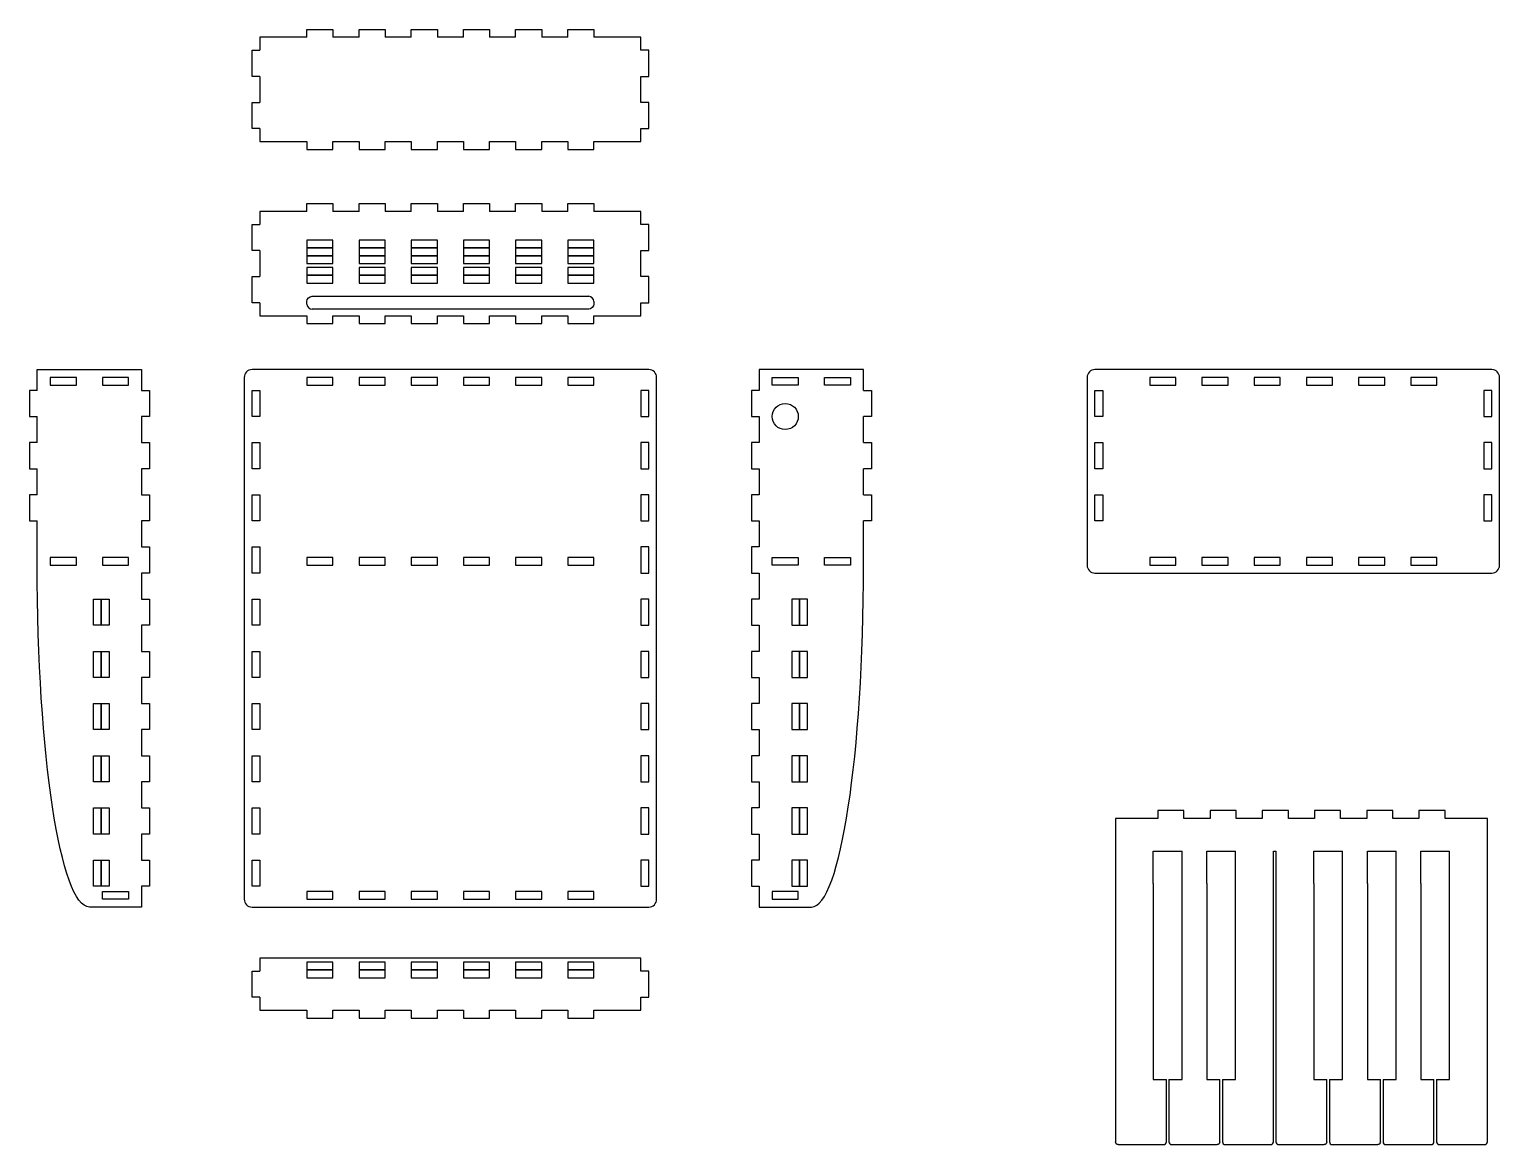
# Model space of a CAD drawing. Header units: millimetres. Extents: x 389 to 23028, y -39668 to 380.
# Drawn here: x 19488 to 20052, y -39180 to -38752 of the extents above; entities that cross this region are included whole.
import ezdxf

# ---------------------------------------------------------------- set-up
doc = ezdxf.new("R2010")
doc.units = ezdxf.units.MM
doc.layers.add('Corte', color=1, linetype='Continuous')

msp = doc.modelspace()

# ---------------------------------------------------------------- linework, layer by layer
at = {"layer": 'Corte'}
for p, q in [((19930.65, -39051.77), (19920.65, -39051.77)), ((19920.65, -39051.77), (19920.65, -39054.77)), ((19930.65, -39054.77), (19930.65, -39051.77)), ((19950.65, -39051.77), (19940.65, -39051.77)), ((19940.65, -39051.77), (19940.65, -39054.77)), ((19950.65, -39054.77), (19950.65, -39051.77)), ((19970.65, -39051.77), (19960.65, -39051.77)), ((19960.65, -39051.77), (19960.65, -39054.77)), ((19970.65, -39054.77), (19970.65, -39051.77)), ((19990.65, -39051.77), (19980.65, -39051.77)), ((19980.65, -39051.77), (19980.65, -39054.77)), ((19990.65, -39054.77), (19990.65, -39051.77)), ((20010.65, -39051.77), (20000.65, -39051.77)), ((20000.65, -39051.77), (20000.65, -39054.77)), ((20010.65, -39054.77), (20010.65, -39051.77)), ((20030.65, -39051.77), (20020.65, -39051.77)), ((20020.65, -39051.77), (20020.65, -39054.77)), ((20030.65, -39054.77), (20030.65, -39051.77)), ((19920.65, -39054.77), (19904.4, -39054.77)), ((19904.4, -39054.77), (19904.4, -39178.77)), ((19940.65, -39054.77), (19930.65, -39054.77)), ((19960.65, -39054.77), (19950.65, -39054.77)), ((19980.65, -39054.77), (19970.65, -39054.77)), ((20000.65, -39054.77), (19990.65, -39054.77)), ((20020.65, -39054.77), (20010.65, -39054.77)), ((20046.9, -39054.77), (20030.65, -39054.77)), ((20046.9, -39178.77), (20046.9, -39054.77)), ((19918.9, -39079.77), (19918.9, -39067.27)), ((19918.9, -39067.27), (19929.9, -39067.27)), ((19929.9, -39079.77), (19929.9, -39067.27)), ((19939.4, -39079.77), (19939.4, -39067.27)), ((19939.4, -39067.27), (19950.4, -39067.27)), ((19950.4, -39079.77), (19950.4, -39067.27)), ((19964.9, -39067.27), (19965.9, -39067.27)), ((19964.9, -39178.77), (19964.9, -39067.27)), ((19965.9, -39067.27), (19965.9, -39178.77)), ((19980.4, -39079.77), (19980.4, -39067.27)), ((19980.4, -39067.27), (19991.4, -39067.27)), ((19991.4, -39079.77), (19991.4, -39067.27)), ((20000.9, -39079.77), (20000.9, -39067.27)), ((20000.9, -39067.27), (20011.9, -39067.27)), ((20011.9, -39079.77), (20011.9, -39067.27)), ((20021.4, -39079.77), (20021.4, -39067.27)), ((20021.4, -39067.27), (20032.4, -39067.27)), ((20032.4, -39079.77), (20032.4, -39067.27)), ((19918.9, -39079.77), (19918.9, -39154.77)), ((19929.9, -39154.77), (19929.9, -39079.77)), ((19939.4, -39079.77), (19939.4, -39154.77)), ((19950.4, -39154.77), (19950.4, -39079.77)), ((19980.4, -39079.77), (19980.4, -39154.77)), ((19991.4, -39154.77), (19991.4, -39079.77)), ((20000.9, -39079.77), (20000.9, -39154.77)), ((20011.9, -39154.77), (20011.9, -39079.77)), ((20021.4, -39079.77), (20021.4, -39154.77)), ((20032.4, -39154.77), (20032.4, -39079.77)), ((19918.9, -39154.77), (19923.9, -39154.77)), ((19923.9, -39178.77), (19923.9, -39154.77)), ((19924.9, -39154.77), (19924.9, -39178.77)), ((19924.9, -39154.77), (19929.9, -39154.77)), ((19939.4, -39154.77), (19944.4, -39154.77)), ((19944.4, -39178.77), (19944.4, -39154.77)), ((19945.4, -39154.77), (19945.4, -39178.77)), ((19945.4, -39154.77), (19950.4, -39154.77)), ((19980.4, -39154.77), (19985.4, -39154.77)), ((19985.4, -39178.77), (19985.4, -39154.77)), ((19986.4, -39154.77), (19986.4, -39178.77)), ((19986.4, -39154.77), (19991.4, -39154.77)), ((20000.9, -39154.77), (20005.9, -39154.77)), ((20005.9, -39178.77), (20005.9, -39154.77)), ((20006.9, -39154.77), (20006.9, -39178.77)), ((20006.9, -39154.77), (20011.9, -39154.77)), ((20021.4, -39154.77), (20026.4, -39154.77)), ((20026.4, -39178.77), (20026.4, -39154.77)), ((20027.4, -39154.77), (20027.4, -39178.77)), ((20027.4, -39154.77), (20032.4, -39154.77)), ((19905.4, -39179.77), (19922.9, -39179.77)), ((19925.9, -39179.77), (19943.4, -39179.77)), ((19946.4, -39179.77), (19963.9, -39179.77)), ((19966.9, -39179.77), (19984.4, -39179.77)), ((19987.4, -39179.77), (20004.9, -39179.77)), ((20007.9, -39179.77), (20025.4, -39179.77)), ((20028.4, -39179.77), (20045.9, -39179.77))]:
    msp.add_line(p, q, dxfattribs=at)
for points in [[(19594.64, -38755.39), (19594.64, -38752.39), (19604.64, -38752.39), (19604.64, -38755.39)], [(19614.64, -38755.39), (19614.64, -38752.39), (19624.64, -38752.39), (19624.64, -38755.39)], [(19634.64, -38755.39), (19634.64, -38752.39), (19644.64, -38752.39), (19644.64, -38755.39)], [(19654.64, -38755.39), (19654.64, -38752.39), (19664.64, -38752.39), (19664.64, -38755.39)], [(19674.64, -38755.39), (19674.64, -38752.39), (19684.64, -38752.39), (19684.64, -38755.39)], [(19694.64, -38755.39), (19694.64, -38752.39), (19704.64, -38752.39), (19704.64, -38755.39)], [(19594.64, -38755.39), (19576.64, -38755.39), (19576.64, -38760.39)], [(19614.64, -38755.39), (19604.64, -38755.39)], [(19634.64, -38755.39), (19624.64, -38755.39)], [(19654.64, -38755.39), (19644.64, -38755.39)], [(19674.64, -38755.39), (19664.64, -38755.39)], [(19694.64, -38755.39), (19684.64, -38755.39)], [(19722.64, -38760.39), (19722.64, -38755.39), (19704.64, -38755.39)], [(19576.64, -38770.39), (19573.64, -38770.39), (19573.64, -38760.39), (19576.64, -38760.39)], [(19722.64, -38770.39), (19725.64, -38770.39), (19725.64, -38760.39), (19722.64, -38760.39)], [(19576.64, -38770.39), (19576.64, -38780.39)], [(19722.64, -38780.39), (19722.64, -38770.39)], [(19576.64, -38790.39), (19573.64, -38790.39), (19573.64, -38780.39), (19576.64, -38780.39)], [(19722.64, -38790.39), (19725.64, -38790.39), (19725.64, -38780.39), (19722.64, -38780.39)], [(19576.64, -38790.39), (19576.64, -38795.39), (19594.64, -38795.39)], [(19704.64, -38795.39), (19722.64, -38795.39), (19722.64, -38790.39)], [(19594.64, -38795.39), (19594.64, -38798.39), (19604.64, -38798.39), (19604.64, -38795.39)], [(19604.64, -38795.39), (19614.64, -38795.39)], [(19614.64, -38795.39), (19614.64, -38798.39), (19624.64, -38798.39), (19624.64, -38795.39)], [(19624.64, -38795.39), (19634.64, -38795.39)], [(19634.64, -38795.39), (19634.64, -38798.39), (19644.64, -38798.39), (19644.64, -38795.39)], [(19644.64, -38795.39), (19654.64, -38795.39)], [(19654.64, -38795.39), (19654.64, -38798.39), (19664.64, -38798.39), (19664.64, -38795.39)], [(19664.64, -38795.39), (19674.64, -38795.39)], [(19674.64, -38795.39), (19674.64, -38798.39), (19684.64, -38798.39), (19684.64, -38795.39)], [(19684.64, -38795.39), (19694.64, -38795.39)], [(19694.64, -38795.39), (19694.64, -38798.39), (19704.64, -38798.39), (19704.64, -38795.39)], [(19594.64, -38822.14), (19594.64, -38819.14), (19604.64, -38819.14), (19604.64, -38822.14)], [(19614.64, -38822.14), (19614.64, -38819.14), (19624.64, -38819.14), (19624.64, -38822.14)], [(19634.64, -38822.14), (19634.64, -38819.14), (19644.64, -38819.14), (19644.64, -38822.14)], [(19654.64, -38822.14), (19654.64, -38819.14), (19664.64, -38819.14), (19664.64, -38822.14)], [(19674.64, -38822.14), (19674.64, -38819.14), (19684.64, -38819.14), (19684.64, -38822.14)], [(19694.64, -38822.14), (19694.64, -38819.14), (19704.64, -38819.14), (19704.64, -38822.14)], [(19594.64, -38822.14), (19576.64, -38822.14), (19576.64, -38827.14)], [(19614.64, -38822.14), (19604.64, -38822.14)], [(19634.64, -38822.14), (19624.64, -38822.14)], [(19654.64, -38822.14), (19644.64, -38822.14)], [(19674.64, -38822.14), (19664.64, -38822.14)], [(19694.64, -38822.14), (19684.64, -38822.14)], [(19722.64, -38827.14), (19722.64, -38822.14), (19704.64, -38822.14)], [(19576.64, -38837.14), (19573.64, -38837.14), (19573.64, -38827.14), (19576.64, -38827.14)], [(19722.64, -38837.14), (19725.64, -38837.14), (19725.64, -38827.14), (19722.64, -38827.14)], [(19576.64, -38837.14), (19576.64, -38847.14)], [(19722.64, -38847.14), (19722.64, -38837.14)], [(19576.64, -38857.14), (19573.64, -38857.14), (19573.64, -38847.14), (19576.64, -38847.14)], [(19722.64, -38857.14), (19725.64, -38857.14), (19725.64, -38847.14), (19722.64, -38847.14)], [(19596.64, -38854.64), (19702.64, -38854.64)], [(19576.64, -38857.14), (19576.64, -38862.14), (19594.64, -38862.14)], [(19594.64, -38857.64), (19594.64, -38856.64)], [(19702.64, -38859.64), (19596.64, -38859.64)], [(19704.64, -38856.64), (19704.64, -38857.64)], [(19704.64, -38862.14), (19722.64, -38862.14), (19722.64, -38857.14)], [(19594.64, -38862.14), (19594.64, -38865.14), (19604.64, -38865.14), (19604.64, -38862.14)], [(19604.64, -38862.14), (19614.64, -38862.14)], [(19614.64, -38862.14), (19614.64, -38865.14), (19624.64, -38865.14), (19624.64, -38862.14)], [(19624.64, -38862.14), (19634.64, -38862.14)], [(19634.64, -38862.14), (19634.64, -38865.14), (19644.64, -38865.14), (19644.64, -38862.14)], [(19644.64, -38862.14), (19654.64, -38862.14)], [(19654.64, -38862.14), (19654.64, -38865.14), (19664.64, -38865.14), (19664.64, -38862.14)], [(19664.64, -38862.14), (19674.64, -38862.14)], [(19674.64, -38862.14), (19674.64, -38865.14), (19684.64, -38865.14), (19684.64, -38862.14)], [(19684.64, -38862.14), (19694.64, -38862.14)], [(19694.64, -38862.14), (19694.64, -38865.14), (19704.64, -38865.14), (19704.64, -38862.14)], [(19491.36, -38890.75), (19491.36, -38882.75), (19531.36, -38882.75), (19531.36, -38890.75)], [(19725.64, -38882.75), (19573.64, -38882.75)], [(19807.92, -38890.75), (19807.92, -38882.75), (19767.92, -38882.75), (19767.92, -38890.75)], [(20048.56, -38882.75), (19896.56, -38882.75)], [(19570.64, -38885.75), (19570.64, -39085.75)], [(19728.64, -39085.75), (19728.64, -38885.75)], [(19893.56, -38885.75), (19893.56, -38957.75)], [(20051.56, -38957.75), (20051.56, -38885.75)], [(19491.36, -38890.75), (19488.36, -38890.75), (19488.36, -38900.75), (19491.36, -38900.75)], [(19531.36, -38890.75), (19534.36, -38890.75), (19534.36, -38900.75), (19531.36, -38900.75)], [(19767.92, -38890.75), (19764.92, -38890.75), (19764.92, -38900.75), (19767.92, -38900.75)], [(19807.92, -38890.75), (19810.92, -38890.75), (19810.92, -38900.75), (19807.92, -38900.75)], [(19491.36, -38910.75), (19491.36, -38900.75)], [(19531.36, -38900.75), (19531.36, -38910.75)], [(19767.92, -38900.75), (19767.92, -38910.75)], [(19807.92, -38910.75), (19807.92, -38900.75)], [(19491.36, -38910.75), (19488.36, -38910.75), (19488.36, -38920.75), (19491.36, -38920.75)], [(19531.36, -38910.75), (19534.36, -38910.75), (19534.36, -38920.75), (19531.36, -38920.75)], [(19767.92, -38910.75), (19764.92, -38910.75), (19764.92, -38920.75), (19767.92, -38920.75)], [(19807.92, -38910.75), (19810.92, -38910.75), (19810.92, -38920.75), (19807.92, -38920.75)], [(19491.36, -38930.75), (19491.36, -38920.75)], [(19531.36, -38920.75), (19531.36, -38930.75)], [(19767.92, -38920.75), (19767.92, -38930.75)], [(19807.92, -38930.75), (19807.92, -38920.75)], [(19491.36, -38930.75), (19488.36, -38930.75), (19488.36, -38940.75), (19491.36, -38940.75)], [(19531.36, -38930.75), (19534.36, -38930.75), (19534.36, -38940.75), (19531.36, -38940.75)], [(19767.92, -38930.75), (19764.92, -38930.75), (19764.92, -38940.75), (19767.92, -38940.75)], [(19807.92, -38930.75), (19810.92, -38930.75), (19810.92, -38940.75), (19807.92, -38940.75)], [(19491.36, -38957.75), (19491.36, -38940.75)], [(19531.36, -38940.75), (19531.36, -38950.75)], [(19767.92, -38940.75), (19767.92, -38950.75)], [(19807.92, -38957.75), (19807.92, -38940.75)], [(19531.36, -38950.75), (19534.36, -38950.75), (19534.36, -38960.75), (19531.36, -38960.75)], [(19767.92, -38950.75), (19764.92, -38950.75), (19764.92, -38960.75), (19767.92, -38960.75)], [(19531.36, -38960.75), (19531.36, -38970.75)], [(19767.92, -38960.75), (19767.92, -38970.75)], [(19896.56, -38960.75), (20048.56, -38960.75)], [(19531.36, -38970.75), (19534.36, -38970.75), (19534.36, -38980.75), (19531.36, -38980.75)], [(19767.92, -38970.75), (19764.92, -38970.75), (19764.92, -38980.75), (19767.92, -38980.75)], [(19531.36, -38980.75), (19531.36, -38990.75)], [(19767.92, -38980.75), (19767.92, -38990.75)], [(19531.36, -38990.75), (19534.36, -38990.75), (19534.36, -39000.75), (19531.36, -39000.75)], [(19767.92, -38990.75), (19764.92, -38990.75), (19764.92, -39000.75), (19767.92, -39000.75)], [(19531.36, -39000.75), (19531.36, -39010.75)], [(19767.92, -39000.75), (19767.92, -39010.75)], [(19531.36, -39010.75), (19534.36, -39010.75), (19534.36, -39020.75), (19531.36, -39020.75)], [(19767.92, -39010.75), (19764.92, -39010.75), (19764.92, -39020.75), (19767.92, -39020.75)], [(19531.36, -39020.75), (19531.36, -39030.75)], [(19767.92, -39020.75), (19767.92, -39030.75)], [(19531.36, -39030.75), (19534.36, -39030.75), (19534.36, -39040.75), (19531.36, -39040.75)], [(19767.92, -39030.75), (19764.92, -39030.75), (19764.92, -39040.75), (19767.92, -39040.75)], [(19531.36, -39040.75), (19531.36, -39050.75)], [(19767.92, -39040.75), (19767.92, -39050.75)], [(19531.36, -39050.75), (19534.36, -39050.75), (19534.36, -39060.75), (19531.36, -39060.75)], [(19767.92, -39050.75), (19764.92, -39050.75), (19764.92, -39060.75), (19767.92, -39060.75)], [(19531.36, -39060.75), (19531.36, -39070.75)], [(19767.92, -39060.75), (19767.92, -39070.75)], [(19531.36, -39070.75), (19534.36, -39070.75), (19534.36, -39080.75), (19531.36, -39080.75)], [(19767.92, -39070.75), (19764.92, -39070.75), (19764.92, -39080.75), (19767.92, -39080.75)], [(19531.36, -39080.75), (19531.36, -39088.75), (19511.36, -39088.75)], [(19767.92, -39080.75), (19767.92, -39088.75), (19787.92, -39088.75)], [(19573.64, -39088.75), (19725.64, -39088.75)], [(19722.64, -39113.31), (19722.64, -39108.31), (19576.64, -39108.31), (19576.64, -39113.31)], [(19576.64, -39123.31), (19573.64, -39123.31), (19573.64, -39113.31), (19576.64, -39113.31)], [(19722.64, -39123.31), (19725.64, -39123.31), (19725.64, -39113.31), (19722.64, -39113.31)], [(19576.64, -39123.31), (19576.64, -39128.31), (19594.64, -39128.31)], [(19704.64, -39128.31), (19722.64, -39128.31), (19722.64, -39123.31)], [(19594.64, -39128.31), (19594.64, -39131.31), (19604.64, -39131.31), (19604.64, -39128.31)], [(19604.64, -39128.31), (19614.64, -39128.31)], [(19614.64, -39128.31), (19614.64, -39131.31), (19624.64, -39131.31), (19624.64, -39128.31)], [(19624.64, -39128.31), (19634.64, -39128.31)], [(19634.64, -39128.31), (19634.64, -39131.31), (19644.64, -39131.31), (19644.64, -39128.31)], [(19644.64, -39128.31), (19654.64, -39128.31)], [(19654.64, -39128.31), (19654.64, -39131.31), (19664.64, -39131.31), (19664.64, -39128.31)], [(19664.64, -39128.31), (19674.64, -39128.31)], [(19674.64, -39128.31), (19674.64, -39131.31), (19684.64, -39131.31), (19684.64, -39128.31)], [(19684.64, -39128.31), (19694.64, -39128.31)], [(19694.64, -39128.31), (19694.64, -39131.31), (19704.64, -39131.31), (19704.64, -39128.31)]]:
    msp.add_lwpolyline(points, dxfattribs=at)
for points in [[(19594.64, -38833.14), (19594.64, -38836.14), (19604.64, -38836.14), (19604.64, -38833.14)], [(19594.64, -38836.14), (19594.64, -38839.14), (19604.64, -38839.14), (19604.64, -38836.14)], [(19614.64, -38833.14), (19614.64, -38836.14), (19624.64, -38836.14), (19624.64, -38833.14)], [(19614.64, -38836.14), (19614.64, -38839.14), (19624.64, -38839.14), (19624.64, -38836.14)], [(19634.64, -38833.14), (19634.64, -38836.14), (19644.64, -38836.14), (19644.64, -38833.14)], [(19634.64, -38836.14), (19634.64, -38839.14), (19644.64, -38839.14), (19644.64, -38836.14)], [(19654.64, -38833.14), (19654.64, -38836.14), (19664.64, -38836.14), (19664.64, -38833.14)], [(19654.64, -38836.14), (19654.64, -38839.14), (19664.64, -38839.14), (19664.64, -38836.14)], [(19674.64, -38833.14), (19674.64, -38836.14), (19684.64, -38836.14), (19684.64, -38833.14)], [(19674.64, -38836.14), (19674.64, -38839.14), (19684.64, -38839.14), (19684.64, -38836.14)], [(19694.64, -38833.14), (19694.64, -38836.14), (19704.64, -38836.14), (19704.64, -38833.14)], [(19694.64, -38836.14), (19694.64, -38839.14), (19704.64, -38839.14), (19704.64, -38836.14)], [(19594.64, -38839.14), (19594.64, -38842.14), (19604.64, -38842.14), (19604.64, -38839.14)], [(19594.64, -38843.64), (19594.64, -38846.64), (19604.64, -38846.64), (19604.64, -38843.64)], [(19614.64, -38839.14), (19614.64, -38842.14), (19624.64, -38842.14), (19624.64, -38839.14)], [(19614.64, -38843.64), (19614.64, -38846.64), (19624.64, -38846.64), (19624.64, -38843.64)], [(19634.64, -38839.14), (19634.64, -38842.14), (19644.64, -38842.14), (19644.64, -38839.14)], [(19634.64, -38843.64), (19634.64, -38846.64), (19644.64, -38846.64), (19644.64, -38843.64)], [(19654.64, -38839.14), (19654.64, -38842.14), (19664.64, -38842.14), (19664.64, -38839.14)], [(19654.64, -38843.64), (19654.64, -38846.64), (19664.64, -38846.64), (19664.64, -38843.64)], [(19674.64, -38839.14), (19674.64, -38842.14), (19684.64, -38842.14), (19684.64, -38839.14)], [(19674.64, -38843.64), (19674.64, -38846.64), (19684.64, -38846.64), (19684.64, -38843.64)], [(19694.64, -38839.14), (19694.64, -38842.14), (19704.64, -38842.14), (19704.64, -38839.14)], [(19694.64, -38843.64), (19694.64, -38846.64), (19704.64, -38846.64), (19704.64, -38843.64)], [(19594.64, -38846.64), (19594.64, -38849.64), (19604.64, -38849.64), (19604.64, -38846.64)], [(19614.64, -38846.64), (19614.64, -38849.64), (19624.64, -38849.64), (19624.64, -38846.64)], [(19634.64, -38846.64), (19634.64, -38849.64), (19644.64, -38849.64), (19644.64, -38846.64)], [(19654.64, -38846.64), (19654.64, -38849.64), (19664.64, -38849.64), (19664.64, -38846.64)], [(19674.64, -38846.64), (19674.64, -38849.64), (19684.64, -38849.64), (19684.64, -38846.64)], [(19694.64, -38846.64), (19694.64, -38849.64), (19704.64, -38849.64), (19704.64, -38846.64)], [(19506.36, -38885.75), (19496.36, -38885.75), (19496.36, -38888.75), (19506.36, -38888.75)], [(19526.36, -38885.75), (19516.36, -38885.75), (19516.36, -38888.75), (19526.36, -38888.75)], [(19594.64, -38885.75), (19594.64, -38888.75), (19604.64, -38888.75), (19604.64, -38885.75)], [(19614.64, -38885.75), (19614.64, -38888.75), (19624.64, -38888.75), (19624.64, -38885.75)], [(19634.64, -38885.75), (19634.64, -38888.75), (19644.64, -38888.75), (19644.64, -38885.75)], [(19654.64, -38885.75), (19654.64, -38888.75), (19664.64, -38888.75), (19664.64, -38885.75)], [(19674.64, -38885.75), (19674.64, -38888.75), (19684.64, -38888.75), (19684.64, -38885.75)], [(19694.64, -38885.75), (19694.64, -38888.75), (19704.64, -38888.75), (19704.64, -38885.75)], [(19772.92, -38885.75), (19782.92, -38885.75), (19782.92, -38888.75), (19772.92, -38888.75)], [(19792.92, -38885.75), (19802.92, -38885.75), (19802.92, -38888.75), (19792.92, -38888.75)], [(19917.56, -38885.75), (19917.56, -38888.75), (19927.56, -38888.75), (19927.56, -38885.75)], [(19937.56, -38885.75), (19937.56, -38888.75), (19947.56, -38888.75), (19947.56, -38885.75)], [(19957.56, -38885.75), (19957.56, -38888.75), (19967.56, -38888.75), (19967.56, -38885.75)], [(19977.56, -38885.75), (19977.56, -38888.75), (19987.56, -38888.75), (19987.56, -38885.75)], [(19997.56, -38885.75), (19997.56, -38888.75), (20007.56, -38888.75), (20007.56, -38885.75)], [(20017.56, -38885.75), (20017.56, -38888.75), (20027.56, -38888.75), (20027.56, -38885.75)], [(19576.64, -38900.75), (19573.64, -38900.75), (19573.64, -38890.75), (19576.64, -38890.75)], [(19722.64, -38900.75), (19725.64, -38900.75), (19725.64, -38890.75), (19722.64, -38890.75)], [(19899.56, -38900.75), (19896.56, -38900.75), (19896.56, -38890.75), (19899.56, -38890.75)], [(20045.56, -38900.75), (20048.56, -38900.75), (20048.56, -38890.75), (20045.56, -38890.75)], [(19576.64, -38920.75), (19573.64, -38920.75), (19573.64, -38910.75), (19576.64, -38910.75)], [(19722.64, -38920.75), (19725.64, -38920.75), (19725.64, -38910.75), (19722.64, -38910.75)], [(19899.56, -38920.75), (19896.56, -38920.75), (19896.56, -38910.75), (19899.56, -38910.75)], [(20045.56, -38920.75), (20048.56, -38920.75), (20048.56, -38910.75), (20045.56, -38910.75)], [(19576.64, -38940.75), (19573.64, -38940.75), (19573.64, -38930.75), (19576.64, -38930.75)], [(19722.64, -38940.75), (19725.64, -38940.75), (19725.64, -38930.75), (19722.64, -38930.75)], [(19899.56, -38940.75), (19896.56, -38940.75), (19896.56, -38930.75), (19899.56, -38930.75)], [(20045.56, -38940.75), (20048.56, -38940.75), (20048.56, -38930.75), (20045.56, -38930.75)], [(19576.64, -38960.75), (19573.64, -38960.75), (19573.64, -38950.75), (19576.64, -38950.75)], [(19722.64, -38960.75), (19725.64, -38960.75), (19725.64, -38950.75), (19722.64, -38950.75)], [(19506.36, -38954.75), (19496.36, -38954.75), (19496.36, -38957.75), (19506.36, -38957.75)], [(19526.36, -38954.75), (19516.36, -38954.75), (19516.36, -38957.75), (19526.36, -38957.75)], [(19594.64, -38954.75), (19594.64, -38957.75), (19604.64, -38957.75), (19604.64, -38954.75)], [(19614.64, -38954.75), (19614.64, -38957.75), (19624.64, -38957.75), (19624.64, -38954.75)], [(19634.64, -38954.75), (19634.64, -38957.75), (19644.64, -38957.75), (19644.64, -38954.75)], [(19654.64, -38954.75), (19654.64, -38957.75), (19664.64, -38957.75), (19664.64, -38954.75)], [(19674.64, -38954.75), (19674.64, -38957.75), (19684.64, -38957.75), (19684.64, -38954.75)], [(19694.64, -38954.75), (19694.64, -38957.75), (19704.64, -38957.75), (19704.64, -38954.75)], [(19772.92, -38954.75), (19782.92, -38954.75), (19782.92, -38957.75), (19772.92, -38957.75)], [(19792.92, -38954.75), (19802.92, -38954.75), (19802.92, -38957.75), (19792.92, -38957.75)], [(19917.56, -38954.75), (19917.56, -38957.75), (19927.56, -38957.75), (19927.56, -38954.75)], [(19937.56, -38954.75), (19937.56, -38957.75), (19947.56, -38957.75), (19947.56, -38954.75)], [(19957.56, -38954.75), (19957.56, -38957.75), (19967.56, -38957.75), (19967.56, -38954.75)], [(19977.56, -38954.75), (19977.56, -38957.75), (19987.56, -38957.75), (19987.56, -38954.75)], [(19997.56, -38954.75), (19997.56, -38957.75), (20007.56, -38957.75), (20007.56, -38954.75)], [(20017.56, -38954.75), (20017.56, -38957.75), (20027.56, -38957.75), (20027.56, -38954.75)], [(19515.86, -38980.75), (19512.86, -38980.75), (19512.86, -38970.75), (19515.86, -38970.75)], [(19518.86, -38980.75), (19515.86, -38980.75), (19515.86, -38970.75), (19518.86, -38970.75)], [(19576.64, -38980.75), (19573.64, -38980.75), (19573.64, -38970.75), (19576.64, -38970.75)], [(19722.64, -38980.75), (19725.64, -38980.75), (19725.64, -38970.75), (19722.64, -38970.75)], [(19780.42, -38980.75), (19783.42, -38980.75), (19783.42, -38970.75), (19780.42, -38970.75)], [(19783.42, -38980.75), (19786.42, -38980.75), (19786.42, -38970.75), (19783.42, -38970.75)], [(19515.86, -39000.75), (19512.86, -39000.75), (19512.86, -38990.75), (19515.86, -38990.75)], [(19518.86, -39000.75), (19515.86, -39000.75), (19515.86, -38990.75), (19518.86, -38990.75)], [(19576.64, -39000.75), (19573.64, -39000.75), (19573.64, -38990.75), (19576.64, -38990.75)], [(19722.64, -39000.75), (19725.64, -39000.75), (19725.64, -38990.75), (19722.64, -38990.75)], [(19780.42, -39000.75), (19783.42, -39000.75), (19783.42, -38990.75), (19780.42, -38990.75)], [(19783.42, -39000.75), (19786.42, -39000.75), (19786.42, -38990.75), (19783.42, -38990.75)], [(19515.86, -39020.75), (19512.86, -39020.75), (19512.86, -39010.75), (19515.86, -39010.75)], [(19518.86, -39020.75), (19515.86, -39020.75), (19515.86, -39010.75), (19518.86, -39010.75)], [(19576.64, -39020.75), (19573.64, -39020.75), (19573.64, -39010.75), (19576.64, -39010.75)], [(19722.64, -39020.75), (19725.64, -39020.75), (19725.64, -39010.75), (19722.64, -39010.75)], [(19780.42, -39020.75), (19783.42, -39020.75), (19783.42, -39010.75), (19780.42, -39010.75)], [(19783.42, -39020.75), (19786.42, -39020.75), (19786.42, -39010.75), (19783.42, -39010.75)], [(19515.86, -39040.75), (19512.86, -39040.75), (19512.86, -39030.75), (19515.86, -39030.75)], [(19518.86, -39040.75), (19515.86, -39040.75), (19515.86, -39030.75), (19518.86, -39030.75)], [(19576.64, -39040.75), (19573.64, -39040.75), (19573.64, -39030.75), (19576.64, -39030.75)], [(19722.64, -39040.75), (19725.64, -39040.75), (19725.64, -39030.75), (19722.64, -39030.75)], [(19780.42, -39040.75), (19783.42, -39040.75), (19783.42, -39030.75), (19780.42, -39030.75)], [(19783.42, -39040.75), (19786.42, -39040.75), (19786.42, -39030.75), (19783.42, -39030.75)], [(19515.86, -39060.75), (19512.86, -39060.75), (19512.86, -39050.75), (19515.86, -39050.75)], [(19518.86, -39060.75), (19515.86, -39060.75), (19515.86, -39050.75), (19518.86, -39050.75)], [(19576.64, -39060.75), (19573.64, -39060.75), (19573.64, -39050.75), (19576.64, -39050.75)], [(19722.64, -39060.75), (19725.64, -39060.75), (19725.64, -39050.75), (19722.64, -39050.75)], [(19780.42, -39060.75), (19783.42, -39060.75), (19783.42, -39050.75), (19780.42, -39050.75)], [(19783.42, -39060.75), (19786.42, -39060.75), (19786.42, -39050.75), (19783.42, -39050.75)], [(19515.86, -39080.75), (19512.86, -39080.75), (19512.86, -39070.75), (19515.86, -39070.75)], [(19518.86, -39080.75), (19515.86, -39080.75), (19515.86, -39070.75), (19518.86, -39070.75)], [(19576.64, -39080.75), (19573.64, -39080.75), (19573.64, -39070.75), (19576.64, -39070.75)], [(19722.64, -39080.75), (19725.64, -39080.75), (19725.64, -39070.75), (19722.64, -39070.75)], [(19780.42, -39080.75), (19783.42, -39080.75), (19783.42, -39070.75), (19780.42, -39070.75)], [(19783.42, -39080.75), (19786.42, -39080.75), (19786.42, -39070.75), (19783.42, -39070.75)], [(19526.36, -39085.75), (19516.36, -39085.75), (19516.36, -39082.75), (19526.36, -39082.75)], [(19594.64, -39082.75), (19594.64, -39085.75), (19604.64, -39085.75), (19604.64, -39082.75)], [(19614.64, -39082.75), (19614.64, -39085.75), (19624.64, -39085.75), (19624.64, -39082.75)], [(19634.64, -39082.75), (19634.64, -39085.75), (19644.64, -39085.75), (19644.64, -39082.75)], [(19654.64, -39082.75), (19654.64, -39085.75), (19664.64, -39085.75), (19664.64, -39082.75)], [(19674.64, -39082.75), (19674.64, -39085.75), (19684.64, -39085.75), (19684.64, -39082.75)], [(19694.64, -39082.75), (19694.64, -39085.75), (19704.64, -39085.75), (19704.64, -39082.75)], [(19772.92, -39085.75), (19782.92, -39085.75), (19782.92, -39082.75), (19772.92, -39082.75)], [(19594.64, -39109.81), (19594.64, -39112.81), (19604.64, -39112.81), (19604.64, -39109.81)], [(19594.64, -39112.81), (19594.64, -39115.81), (19604.64, -39115.81), (19604.64, -39112.81)], [(19614.64, -39109.81), (19614.64, -39112.81), (19624.64, -39112.81), (19624.64, -39109.81)], [(19614.64, -39112.81), (19614.64, -39115.81), (19624.64, -39115.81), (19624.64, -39112.81)], [(19634.64, -39109.81), (19634.64, -39112.81), (19644.64, -39112.81), (19644.64, -39109.81)], [(19634.64, -39112.81), (19634.64, -39115.81), (19644.64, -39115.81), (19644.64, -39112.81)], [(19654.64, -39109.81), (19654.64, -39112.81), (19664.64, -39112.81), (19664.64, -39109.81)], [(19654.64, -39112.81), (19654.64, -39115.81), (19664.64, -39115.81), (19664.64, -39112.81)], [(19674.64, -39109.81), (19674.64, -39112.81), (19684.64, -39112.81), (19684.64, -39109.81)], [(19674.64, -39112.81), (19674.64, -39115.81), (19684.64, -39115.81), (19684.64, -39112.81)], [(19694.64, -39109.81), (19694.64, -39112.81), (19704.64, -39112.81), (19704.64, -39109.81)], [(19694.64, -39112.81), (19694.64, -39115.81), (19704.64, -39115.81), (19704.64, -39112.81)]]:
    msp.add_lwpolyline(points, close=True, dxfattribs=at)
msp.add_circle((19777.92, -38900.75), 5, dxfattribs=at)
for centre, start, end in [((19573.64, -38885.75), 90, 180), ((19725.64, -38885.75), 0, 90), ((19896.56, -38885.75), 90, 180), ((20048.56, -38885.75), 0, 90), ((19896.56, -38957.75), 180, 270), ((20048.56, -38957.75), 270, 0), ((19573.64, -39085.75), 180, 270), ((19725.64, -39085.75), 270, 0)]:
    msp.add_arc(centre, 3, start, end, dxfattribs=at)
at = {"layer": 'Corte', "extrusion": (0, 0, -1)}
msp.add_ellipse((19511.36, -38957.75), major_axis=(0, 131), ratio=0.152672, start_param=9.424778, end_param=10.995574, dxfattribs=at)
at = {"layer": 'Corte'}
msp.add_ellipse((19787.92, -38957.75), major_axis=(0, 131), ratio=0.152672, start_param=9.424778, end_param=10.995574, dxfattribs=at)
for points in [[(19594.64, -38856.64), (19594.64, -38855.7), (19595.7, -38854.64), (19596.64, -38854.64)], [(19704.64, -38856.64), (19704.64, -38855.7), (19703.58, -38854.64), (19702.64, -38854.64)], [(19594.64, -38857.64), (19594.64, -38858.59), (19595.7, -38859.64), (19596.64, -38859.64)], [(19704.64, -38857.64), (19704.64, -38858.59), (19703.58, -38859.64), (19702.64, -38859.64)], [(19905.4, -39179.77), (19904.92, -39179.77), (19904.4, -39179.24), (19904.4, -39178.77)], [(19922.9, -39179.77), (19923.37, -39179.77), (19923.9, -39179.24), (19923.9, -39178.77)], [(19924.9, -39178.77), (19924.9, -39179.24), (19925.42, -39179.77), (19925.9, -39179.77)], [(19944.4, -39178.77), (19944.4, -39179.24), (19943.87, -39179.77), (19943.4, -39179.77)], [(19945.4, -39178.77), (19945.4, -39179.24), (19945.92, -39179.77), (19946.4, -39179.77)], [(19963.9, -39179.77), (19964.37, -39179.77), (19964.9, -39179.24), (19964.9, -39178.77)], [(19965.9, -39178.77), (19965.9, -39179.24), (19966.42, -39179.77), (19966.9, -39179.77)], [(19985.4, -39178.77), (19985.4, -39179.24), (19984.87, -39179.77), (19984.4, -39179.77)], [(19986.4, -39178.77), (19986.4, -39179.24), (19986.92, -39179.77), (19987.4, -39179.77)], [(20005.9, -39178.77), (20005.9, -39179.24), (20005.37, -39179.77), (20004.9, -39179.77)], [(20006.9, -39178.77), (20006.9, -39179.24), (20007.42, -39179.77), (20007.9, -39179.77)], [(20025.4, -39179.77), (20025.87, -39179.77), (20026.4, -39179.24), (20026.4, -39178.77)], [(20027.4, -39178.77), (20027.4, -39179.24), (20027.92, -39179.77), (20028.4, -39179.77)], [(20045.9, -39179.77), (20046.37, -39179.77), (20046.9, -39179.24), (20046.9, -39178.77)]]:
    msp.add_open_spline(points, degree=3, dxfattribs=at)

doc.saveas('drawing.dxf')
